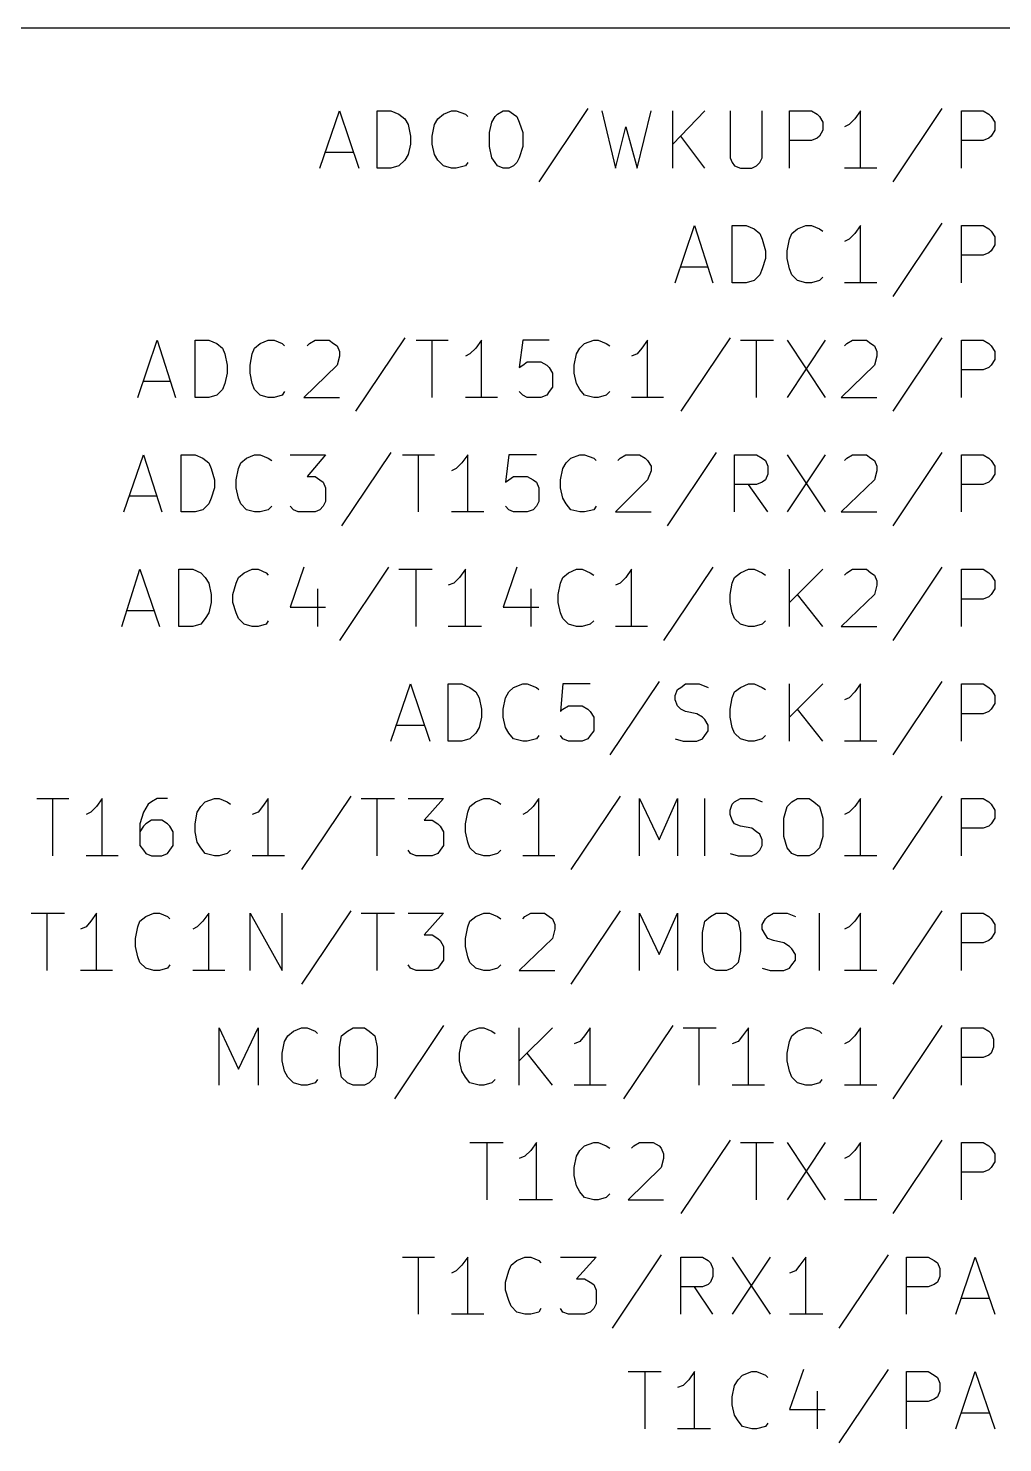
# Model space of a CAD drawing. Extents: x 10 to 584, y -410 to -10.
# Drawn here: x 140.8 to 162.41, y -314.3 to -282.96 of the extents above; entities that cross this region are included whole.
import ezdxf

# ---------------------------------------------------------------- set-up
doc = ezdxf.new("R2010")
doc.units = 0
doc.header["$MEASUREMENT"] = 0
doc.layers.add('BLACK', color=7, linetype='CONTINUOUS')

msp = doc.modelspace()

# ---------------------------------------------------------------- linework, layer by layer
at = {"layer": 'Black'}
for p, q in [((165.862, -282.956), (93.472, -282.956)), ((147.269, -286.055), (147.701, -284.785)), ((147.701, -284.785), (148.133, -286.055)), ((148.539, -286.055), (148.539, -284.785)), ((148.539, -284.785), (148.844, -284.785)), ((148.844, -284.785), (149.022, -284.861)), ((149.022, -284.861), (149.149, -284.963)), ((149.885, -284.963), (150.012, -284.861)), ((150.012, -284.861), (150.19, -284.785)), ((150.19, -284.785), (150.292, -284.785)), ((150.292, -284.785), (150.495, -284.861)), ((150.495, -284.861), (150.546, -284.912)), ((151.079, -285.039), (151.155, -284.912)), ((151.155, -284.912), (151.206, -284.861)), ((151.206, -284.861), (151.333, -284.785)), ((151.333, -284.785), (151.46, -284.785)), ((151.46, -284.785), (151.562, -284.861)), ((151.562, -284.861), (151.638, -284.912)), ((151.638, -284.912), (151.689, -285.039)), ((153.213, -284.734), (152.121, -286.36)), ((153.518, -284.785), (153.822, -286.055)), ((154.305, -286.055), (154.61, -284.785)), ((155.092, -286.055), (155.092, -284.785)), ((155.804, -284.785), (155.092, -285.521)), ((156.362, -284.785), (156.362, -285.826)), ((157.074, -285.826), (157.074, -284.785)), ((157.683, -286.055), (157.683, -284.785)), ((157.683, -284.785), (158.166, -284.785)), ((158.166, -284.785), (158.293, -284.861)), ((158.293, -284.861), (158.344, -284.912)), ((158.344, -284.912), (158.42, -285.039)), ((159.258, -284.785), (159.131, -284.963)), ((159.258, -286.055), (159.258, -284.785)), ((161.061, -284.734), (159.969, -286.36)), ((161.493, -286.055), (161.493, -284.785)), ((161.493, -284.785), (161.976, -284.785)), ((161.976, -284.785), (162.103, -284.861)), ((162.103, -284.861), (162.154, -284.912)), ((162.154, -284.912), (162.23, -285.039)), ((149.149, -284.963), (149.225, -285.09)), ((149.225, -285.09), (149.276, -285.344)), ((149.758, -285.344), (149.809, -285.09)), ((149.809, -285.09), (149.885, -284.963)), ((151.028, -285.267), (151.079, -285.039)), ((151.689, -285.039), (151.765, -285.267)), ((153.822, -286.055), (154.051, -285.14)), ((154.051, -285.14), (154.305, -286.055)), ((158.42, -285.217), (158.344, -285.344)), ((158.42, -285.039), (158.42, -285.217)), ((159.004, -285.09), (158.902, -285.14)), ((159.131, -284.963), (159.004, -285.09)), ((162.23, -285.217), (162.154, -285.344)), ((162.23, -285.039), (162.23, -285.217)), ((149.276, -285.521), (149.225, -285.75)), ((149.276, -285.344), (149.276, -285.521)), ((149.758, -285.521), (149.758, -285.344)), ((149.809, -285.75), (149.758, -285.521)), ((151.028, -285.572), (151.028, -285.267)), ((151.765, -285.267), (151.765, -285.572)), ((155.804, -286.055), (155.27, -285.344)), ((158.166, -285.445), (157.683, -285.445)), ((158.293, -285.394), (158.166, -285.445)), ((158.344, -285.344), (158.293, -285.394)), ((161.976, -285.445), (161.493, -285.445)), ((162.103, -285.394), (161.976, -285.445)), ((162.154, -285.344), (162.103, -285.394)), ((147.396, -285.699), (148.006, -285.699)), ((149.225, -285.75), (149.149, -285.877)), ((149.885, -285.877), (149.809, -285.75)), ((151.079, -285.826), (151.028, -285.572)), ((151.155, -285.928), (151.079, -285.826)), ((151.689, -285.826), (151.638, -285.928)), ((151.765, -285.572), (151.689, -285.826)), ((156.362, -285.826), (156.413, -285.928)), ((157.023, -285.928), (157.074, -285.826)), ((148.844, -286.055), (148.539, -286.055)), ((149.022, -286.004), (148.844, -286.055)), ((149.149, -285.877), (149.022, -286.004)), ((150.012, -286.004), (149.885, -285.877)), ((150.19, -286.055), (150.012, -286.004)), ((150.292, -286.055), (150.19, -286.055)), ((150.495, -286.004), (150.292, -286.055)), ((150.546, -285.928), (150.495, -286.004)), ((151.206, -286.004), (151.155, -285.928)), ((151.333, -286.055), (151.206, -286.004)), ((151.46, -286.055), (151.333, -286.055)), ((151.562, -286.004), (151.46, -286.055)), ((151.638, -285.928), (151.562, -286.004)), ((156.413, -285.928), (156.464, -286.004)), ((156.464, -286.004), (156.591, -286.055)), ((156.591, -286.055), (156.845, -286.055)), ((156.845, -286.055), (156.947, -286.004)), ((156.947, -286.004), (157.023, -285.928)), ((159.614, -286.055), (158.902, -286.055)), ((155.143, -288.595), (155.575, -287.325)), ((155.575, -287.325), (155.981, -288.595)), ((156.413, -288.595), (156.413, -287.325)), ((156.413, -287.325), (156.718, -287.325)), ((156.718, -287.325), (156.896, -287.401)), ((156.896, -287.401), (157.023, -287.503)), ((157.734, -287.503), (157.861, -287.401)), ((157.861, -287.401), (158.039, -287.325)), ((158.039, -287.325), (158.166, -287.325)), ((158.166, -287.325), (158.344, -287.401)), ((158.344, -287.401), (158.42, -287.452)), ((159.258, -287.325), (159.131, -287.503)), ((159.258, -288.595), (159.258, -287.325)), ((161.061, -287.274), (159.969, -288.9)), ((161.493, -288.595), (161.493, -287.325)), ((161.493, -287.325), (161.976, -287.325)), ((161.976, -287.325), (162.103, -287.401)), ((162.103, -287.401), (162.154, -287.452)), ((157.023, -287.503), (157.074, -287.63)), ((157.074, -287.63), (157.15, -287.884)), ((157.632, -287.884), (157.683, -287.63)), ((157.683, -287.63), (157.734, -287.503)), ((159.004, -287.63), (158.902, -287.68)), ((159.131, -287.503), (159.004, -287.63)), ((162.154, -287.452), (162.23, -287.579)), ((162.23, -287.579), (162.23, -287.757)), ((157.15, -287.884), (157.15, -288.061)), ((157.632, -288.061), (157.632, -287.884)), ((161.976, -287.985), (161.493, -287.985)), ((162.103, -287.934), (161.976, -287.985)), ((162.154, -287.884), (162.103, -287.934)), ((162.23, -287.757), (162.154, -287.884)), ((155.27, -288.239), (155.88, -288.239)), ((157.074, -288.29), (157.023, -288.417)), ((157.15, -288.061), (157.074, -288.29)), ((157.683, -288.29), (157.632, -288.061)), ((157.734, -288.417), (157.683, -288.29)), ((156.718, -288.595), (156.413, -288.595)), ((156.896, -288.544), (156.718, -288.595)), ((157.023, -288.417), (156.896, -288.544)), ((157.861, -288.544), (157.734, -288.417)), ((158.039, -288.595), (157.861, -288.544)), ((158.166, -288.595), (158.039, -288.595)), ((158.344, -288.544), (158.166, -288.595)), ((158.42, -288.468), (158.344, -288.544)), ((159.614, -288.595), (158.902, -288.595)), ((143.231, -291.135), (143.662, -289.865)), ((143.662, -289.865), (144.069, -291.135)), ((144.501, -291.135), (144.501, -289.865)), ((144.501, -289.865), (144.805, -289.865)), ((144.805, -289.865), (144.983, -289.941)), ((145.948, -289.941), (146.126, -289.865)), ((146.126, -289.865), (146.253, -289.865)), ((146.253, -289.865), (146.431, -289.941)), ((147.041, -289.941), (147.168, -289.865)), ((147.168, -289.865), (147.472, -289.865)), ((147.472, -289.865), (147.574, -289.941)), ((149.149, -289.814), (148.057, -291.44)), ((149.403, -289.865), (150.114, -289.865)), ((149.758, -291.135), (149.758, -289.865)), ((150.851, -289.865), (150.724, -290.043)), ((150.851, -291.135), (150.851, -289.865)), ((151.765, -289.865), (151.689, -290.474)), ((152.349, -289.865), (151.765, -289.865)), ((153.137, -289.941), (153.34, -289.865)), ((153.34, -289.865), (153.441, -289.865)), ((153.441, -289.865), (153.619, -289.941)), ((154.534, -289.865), (154.407, -290.043)), ((154.534, -291.135), (154.534, -289.865)), ((156.362, -289.814), (155.27, -291.44)), ((156.591, -289.865), (157.328, -289.865)), ((156.947, -291.135), (156.947, -289.865)), ((157.632, -289.865), (158.471, -291.135)), ((158.471, -289.865), (157.632, -291.135)), ((158.953, -289.941), (159.08, -289.865)), ((159.08, -289.865), (159.385, -289.865)), ((159.385, -289.865), (159.487, -289.941)), ((161.061, -289.814), (159.969, -291.44)), ((161.493, -291.135), (161.493, -289.865)), ((161.493, -289.865), (161.976, -289.865)), ((161.976, -289.865), (162.103, -289.941)), ((144.983, -289.941), (145.11, -290.043)), ((145.11, -290.043), (145.161, -290.17)), ((145.161, -290.17), (145.212, -290.424)), ((145.72, -290.424), (145.771, -290.17)), ((145.771, -290.17), (145.821, -290.043)), ((145.821, -290.043), (145.948, -289.941)), ((146.431, -289.941), (146.482, -289.992)), ((146.99, -289.992), (147.041, -289.941)), ((147.574, -289.941), (147.65, -289.992)), ((147.65, -289.992), (147.701, -290.119)), ((147.701, -290.22), (147.65, -290.424)), ((147.701, -290.119), (147.701, -290.22)), ((150.597, -290.17), (150.495, -290.22)), ((150.724, -290.043), (150.597, -290.17)), ((152.908, -290.424), (152.959, -290.17)), ((152.959, -290.17), (153.035, -290.043)), ((153.035, -290.043), (153.137, -289.941)), ((153.619, -289.941), (153.695, -289.992)), ((154.305, -290.17), (154.178, -290.22)), ((154.407, -290.043), (154.305, -290.17)), ((158.902, -289.992), (158.953, -289.941)), ((159.487, -289.941), (159.563, -289.992)), ((159.563, -289.992), (159.614, -290.119)), ((159.614, -290.22), (159.563, -290.424)), ((159.614, -290.119), (159.614, -290.22)), ((162.103, -289.941), (162.154, -289.992)), ((162.154, -289.992), (162.23, -290.119)), ((162.23, -290.119), (162.23, -290.297)), ((145.212, -290.424), (145.212, -290.601)), ((145.72, -290.601), (145.72, -290.424)), ((147.65, -290.424), (146.914, -291.135)), ((151.689, -290.474), (151.765, -290.424)), ((151.765, -290.424), (151.867, -290.347)), ((151.867, -290.347), (152.171, -290.347)), ((152.171, -290.347), (152.298, -290.424)), ((152.298, -290.424), (152.349, -290.474)), ((152.349, -290.474), (152.425, -290.601)), ((152.908, -290.601), (152.908, -290.424)), ((159.563, -290.424), (158.826, -291.135)), ((161.976, -290.525), (161.493, -290.525)), ((162.103, -290.474), (161.976, -290.525)), ((162.154, -290.424), (162.103, -290.474)), ((162.23, -290.297), (162.154, -290.424)), ((143.358, -290.779), (143.942, -290.779)), ((145.161, -290.83), (145.11, -290.957)), ((145.212, -290.601), (145.161, -290.83)), ((145.771, -290.83), (145.72, -290.601)), ((145.821, -290.957), (145.771, -290.83)), ((152.425, -290.601), (152.425, -290.906)), ((152.959, -290.83), (152.908, -290.601)), ((153.035, -290.957), (152.959, -290.83)), ((144.805, -291.135), (144.501, -291.135)), ((144.983, -291.084), (144.805, -291.135)), ((145.11, -290.957), (144.983, -291.084)), ((145.948, -291.084), (145.821, -290.957)), ((146.126, -291.135), (145.948, -291.084)), ((146.253, -291.135), (146.126, -291.135)), ((146.431, -291.084), (146.253, -291.135)), ((146.482, -291.008), (146.431, -291.084)), ((146.914, -291.135), (147.701, -291.135)), ((151.206, -291.135), (150.495, -291.135)), ((151.765, -291.084), (151.689, -291.008)), ((151.867, -291.135), (151.765, -291.084)), ((152.171, -291.135), (151.867, -291.135)), ((152.298, -291.084), (152.171, -291.135)), ((152.349, -291.008), (152.298, -291.084)), ((152.425, -290.906), (152.349, -291.008)), ((153.137, -291.084), (153.035, -290.957)), ((153.34, -291.135), (153.137, -291.084)), ((153.441, -291.135), (153.34, -291.135)), ((153.619, -291.084), (153.441, -291.135)), ((153.695, -291.008), (153.619, -291.084)), ((154.889, -291.135), (154.178, -291.135)), ((158.826, -291.135), (159.614, -291.135)), ((142.926, -293.675), (143.358, -292.405)), ((143.358, -292.405), (143.764, -293.675)), ((144.196, -293.675), (144.196, -292.405)), ((144.196, -292.405), (144.501, -292.405)), ((144.501, -292.405), (144.678, -292.481)), ((145.644, -292.481), (145.821, -292.405)), ((145.821, -292.405), (145.948, -292.405)), ((145.948, -292.405), (146.126, -292.481)), ((146.609, -292.405), (147.396, -292.405)), ((147.396, -292.405), (146.99, -292.887)), ((148.844, -292.354), (147.752, -293.98)), ((149.098, -292.405), (149.809, -292.405)), ((149.454, -293.675), (149.454, -292.405)), ((150.546, -292.405), (150.419, -292.583)), ((150.546, -293.675), (150.546, -292.405)), ((151.46, -292.405), (151.384, -293.014)), ((152.07, -292.405), (151.46, -292.405)), ((152.832, -292.481), (153.035, -292.405)), ((153.035, -292.405), (153.137, -292.405)), ((153.137, -292.405), (153.34, -292.481)), ((153.924, -292.481), (154.051, -292.405)), ((154.051, -292.405), (154.356, -292.405)), ((154.356, -292.405), (154.483, -292.481)), ((156.058, -292.354), (154.965, -293.98)), ((156.464, -293.675), (156.464, -292.405)), ((156.464, -292.405), (156.947, -292.405)), ((156.947, -292.405), (157.074, -292.481)), ((157.632, -292.405), (158.471, -293.675)), ((158.471, -292.405), (157.632, -293.675)), ((158.953, -292.481), (159.08, -292.405)), ((159.08, -292.405), (159.385, -292.405)), ((159.385, -292.405), (159.487, -292.481)), ((161.061, -292.354), (159.969, -293.98)), ((161.493, -293.675), (161.493, -292.405)), ((161.493, -292.405), (161.976, -292.405)), ((161.976, -292.405), (162.103, -292.481)), ((144.678, -292.481), (144.805, -292.583)), ((144.805, -292.583), (144.856, -292.71)), ((144.856, -292.71), (144.932, -292.964)), ((145.415, -292.964), (145.466, -292.71)), ((145.466, -292.71), (145.517, -292.583)), ((145.517, -292.583), (145.644, -292.481)), ((146.126, -292.481), (146.202, -292.532)), ((150.292, -292.71), (150.19, -292.76)), ((150.419, -292.583), (150.292, -292.71)), ((152.603, -292.964), (152.654, -292.71)), ((152.654, -292.71), (152.73, -292.583)), ((152.73, -292.583), (152.832, -292.481)), ((153.34, -292.481), (153.391, -292.532)), ((153.873, -292.532), (153.924, -292.481)), ((154.483, -292.481), (154.534, -292.532)), ((154.534, -292.532), (154.61, -292.659)), ((154.61, -292.659), (154.61, -292.76)), ((157.074, -292.481), (157.15, -292.532)), ((157.15, -292.532), (157.201, -292.659)), ((157.201, -292.659), (157.201, -292.837)), ((158.902, -292.532), (158.953, -292.481)), ((159.487, -292.481), (159.563, -292.532)), ((159.563, -292.532), (159.614, -292.659)), ((159.614, -292.659), (159.614, -292.76)), ((162.103, -292.481), (162.154, -292.532)), ((162.154, -292.532), (162.23, -292.659)), ((162.23, -292.659), (162.23, -292.837)), ((144.932, -292.964), (144.932, -293.141)), ((145.415, -293.141), (145.415, -292.964)), ((146.99, -292.887), (147.168, -292.887)), ((147.168, -292.887), (147.269, -292.964)), ((147.269, -292.964), (147.345, -293.014)), ((147.345, -293.014), (147.396, -293.141)), ((151.384, -293.014), (151.46, -292.964)), ((151.46, -292.964), (151.562, -292.887)), ((151.562, -292.887), (151.867, -292.887)), ((151.867, -292.887), (151.994, -292.964)), ((151.994, -292.964), (152.07, -293.014)), ((152.07, -293.014), (152.121, -293.141)), ((152.603, -293.141), (152.603, -292.964)), ((154.534, -292.964), (153.822, -293.675)), ((154.61, -292.76), (154.534, -292.964)), ((156.947, -293.065), (156.464, -293.065)), ((157.201, -293.675), (156.769, -293.065)), ((157.074, -293.014), (156.947, -293.065)), ((157.15, -292.964), (157.074, -293.014)), ((157.201, -292.837), (157.15, -292.964)), ((159.563, -292.964), (158.826, -293.675)), ((159.614, -292.76), (159.563, -292.964)), ((161.976, -293.065), (161.493, -293.065)), ((162.103, -293.014), (161.976, -293.065)), ((162.154, -292.964), (162.103, -293.014)), ((162.23, -292.837), (162.154, -292.964)), ((143.053, -293.319), (143.662, -293.319)), ((144.856, -293.37), (144.805, -293.497)), ((144.932, -293.141), (144.856, -293.37)), ((145.466, -293.37), (145.415, -293.141)), ((145.517, -293.497), (145.466, -293.37)), ((147.396, -293.141), (147.396, -293.446)), ((152.121, -293.141), (152.121, -293.446)), ((152.654, -293.37), (152.603, -293.141)), ((152.73, -293.497), (152.654, -293.37)), ((144.501, -293.675), (144.196, -293.675)), ((144.678, -293.624), (144.501, -293.675)), ((144.805, -293.497), (144.678, -293.624)), ((145.644, -293.624), (145.517, -293.497)), ((145.821, -293.675), (145.644, -293.624)), ((145.948, -293.675), (145.821, -293.675)), ((146.126, -293.624), (145.948, -293.675)), ((146.202, -293.548), (146.126, -293.624)), ((146.685, -293.624), (146.609, -293.548)), ((146.787, -293.675), (146.685, -293.624)), ((147.168, -293.675), (146.787, -293.675)), ((147.269, -293.624), (147.168, -293.675)), ((147.345, -293.548), (147.269, -293.624)), ((147.396, -293.446), (147.345, -293.548)), ((150.901, -293.675), (150.19, -293.675)), ((151.46, -293.624), (151.384, -293.548)), ((151.562, -293.675), (151.46, -293.624)), ((151.867, -293.675), (151.562, -293.675)), ((151.994, -293.624), (151.867, -293.675)), ((152.07, -293.548), (151.994, -293.624)), ((152.121, -293.446), (152.07, -293.548)), ((152.832, -293.624), (152.73, -293.497)), ((153.035, -293.675), (152.832, -293.624)), ((153.137, -293.675), (153.035, -293.675)), ((153.34, -293.624), (153.137, -293.675)), ((153.391, -293.548), (153.34, -293.624)), ((153.822, -293.675), (154.61, -293.675)), ((158.826, -293.675), (159.614, -293.675)), ((142.875, -296.215), (143.281, -294.945)), ((143.281, -294.945), (143.713, -296.215)), ((144.145, -296.215), (144.145, -294.945)), ((144.145, -294.945), (144.45, -294.945)), ((144.45, -294.945), (144.628, -295.021)), ((145.593, -295.021), (145.771, -294.945)), ((145.771, -294.945), (145.898, -294.945)), ((145.898, -294.945), (146.075, -295.021)), ((146.914, -294.894), (146.609, -295.783)), ((148.793, -294.894), (147.701, -296.52)), ((149.022, -294.945), (149.758, -294.945)), ((149.403, -296.215), (149.403, -294.945)), ((150.495, -294.945), (150.368, -295.123)), ((150.495, -296.215), (150.495, -294.945)), ((151.638, -294.894), (151.333, -295.783)), ((152.781, -295.021), (152.959, -294.945)), ((152.959, -294.945), (153.086, -294.945)), ((153.086, -294.945), (153.264, -295.021)), ((154.178, -294.945), (154.051, -295.123)), ((154.178, -296.215), (154.178, -294.945)), ((155.981, -294.894), (154.889, -296.52)), ((156.591, -295.021), (156.769, -294.945)), ((156.769, -294.945), (156.896, -294.945)), ((156.896, -294.945), (157.074, -295.021)), ((157.683, -296.215), (157.683, -294.945)), ((158.42, -294.945), (157.683, -295.681)), ((158.953, -295.021), (159.08, -294.945)), ((159.08, -294.945), (159.385, -294.945)), ((159.385, -294.945), (159.487, -295.021)), ((161.061, -294.894), (159.969, -296.52)), ((161.493, -296.215), (161.493, -294.945)), ((161.493, -294.945), (161.976, -294.945)), ((161.976, -294.945), (162.103, -295.021)), ((144.628, -295.021), (144.729, -295.123)), ((144.729, -295.123), (144.805, -295.25)), ((144.805, -295.25), (144.856, -295.504)), ((145.339, -295.504), (145.415, -295.25)), ((145.415, -295.25), (145.466, -295.123)), ((145.466, -295.123), (145.593, -295.021)), ((146.075, -295.021), (146.126, -295.072)), ((150.241, -295.25), (150.114, -295.3)), ((150.368, -295.123), (150.241, -295.25)), ((152.552, -295.504), (152.603, -295.25)), ((152.603, -295.25), (152.654, -295.123)), ((152.654, -295.123), (152.781, -295.021)), ((153.264, -295.021), (153.34, -295.072)), ((153.924, -295.25), (153.822, -295.3)), ((154.051, -295.123), (153.924, -295.25)), ((156.362, -295.504), (156.413, -295.25)), ((156.413, -295.25), (156.464, -295.123)), ((156.464, -295.123), (156.591, -295.021)), ((157.074, -295.021), (157.15, -295.072)), ((158.902, -295.072), (158.953, -295.021)), ((159.487, -295.021), (159.563, -295.072)), ((159.563, -295.072), (159.614, -295.199)), ((159.614, -295.199), (159.614, -295.3)), ((162.103, -295.021), (162.154, -295.072)), ((162.154, -295.072), (162.23, -295.199)), ((162.23, -295.199), (162.23, -295.377)), ((144.856, -295.504), (144.856, -295.681)), ((145.339, -295.681), (145.339, -295.504)), ((147.218, -295.377), (147.218, -296.215)), ((151.943, -295.377), (151.943, -296.215)), ((152.552, -295.681), (152.552, -295.504)), ((156.362, -295.681), (156.362, -295.504)), ((158.42, -296.215), (157.861, -295.504)), ((159.563, -295.504), (158.826, -296.215)), ((159.614, -295.3), (159.563, -295.504)), ((162.103, -295.554), (161.976, -295.605)), ((162.154, -295.504), (162.103, -295.554)), ((162.23, -295.377), (162.154, -295.504)), ((142.977, -295.859), (143.586, -295.859)), ((144.856, -295.681), (144.805, -295.91)), ((145.415, -295.91), (145.339, -295.681)), ((146.609, -295.783), (147.396, -295.783)), ((151.333, -295.783), (152.121, -295.783)), ((152.603, -295.91), (152.552, -295.681)), ((156.413, -295.91), (156.362, -295.681)), ((161.976, -295.605), (161.493, -295.605)), ((144.628, -296.164), (144.45, -296.215)), ((144.729, -296.037), (144.628, -296.164)), ((144.805, -295.91), (144.729, -296.037)), ((145.466, -296.037), (145.415, -295.91)), ((145.593, -296.164), (145.466, -296.037)), ((145.771, -296.215), (145.593, -296.164)), ((146.075, -296.164), (145.898, -296.215)), ((146.126, -296.088), (146.075, -296.164)), ((152.654, -296.037), (152.603, -295.91)), ((152.781, -296.164), (152.654, -296.037)), ((152.959, -296.215), (152.781, -296.164)), ((153.264, -296.164), (153.086, -296.215)), ((153.34, -296.088), (153.264, -296.164)), ((156.464, -296.037), (156.413, -295.91)), ((156.591, -296.164), (156.464, -296.037)), ((156.769, -296.215), (156.591, -296.164)), ((157.074, -296.164), (156.896, -296.215)), ((157.15, -296.088), (157.074, -296.164)), ((144.45, -296.215), (144.145, -296.215)), ((145.898, -296.215), (145.771, -296.215)), ((150.851, -296.215), (150.114, -296.215)), ((153.086, -296.215), (152.959, -296.215)), ((154.534, -296.215), (153.822, -296.215)), ((156.896, -296.215), (156.769, -296.215)), ((158.826, -296.215), (159.614, -296.215)), ((154.788, -297.434), (153.695, -299.06)), ((161.061, -297.434), (159.969, -299.06)), ((148.844, -298.755), (149.276, -297.485)), ((149.276, -297.485), (149.708, -298.755)), ((150.114, -298.755), (150.114, -297.485)), ((150.114, -297.485), (150.419, -297.485)), ((150.419, -297.485), (150.597, -297.561)), ((150.597, -297.561), (150.724, -297.663)), ((150.724, -297.663), (150.8, -297.79)), ((151.384, -297.79), (151.46, -297.663)), ((151.46, -297.663), (151.562, -297.561)), ((151.562, -297.561), (151.765, -297.485)), ((151.765, -297.485), (151.867, -297.485)), ((151.867, -297.485), (152.07, -297.561)), ((152.07, -297.561), (152.121, -297.612)), ((152.654, -297.485), (152.603, -298.094)), ((153.264, -297.485), (152.654, -297.485)), ((155.143, -297.739), (155.194, -297.612)), ((155.143, -297.84), (155.143, -297.739)), ((155.194, -297.612), (155.27, -297.561)), ((155.27, -297.561), (155.372, -297.485)), ((155.372, -297.485), (155.677, -297.485)), ((155.677, -297.485), (155.88, -297.561)), ((156.413, -297.79), (156.464, -297.663)), ((156.464, -297.663), (156.591, -297.561)), ((156.591, -297.561), (156.769, -297.485)), ((156.769, -297.485), (156.896, -297.485)), ((156.896, -297.485), (157.074, -297.561)), ((157.074, -297.561), (157.15, -297.612)), ((157.683, -298.755), (157.683, -297.485)), ((158.42, -297.485), (157.683, -298.221)), ((159.131, -297.663), (159.004, -297.79)), ((159.258, -297.485), (159.131, -297.663)), ((159.258, -298.755), (159.258, -297.485)), ((161.493, -298.755), (161.493, -297.485)), ((161.493, -297.485), (161.976, -297.485)), ((161.976, -297.485), (162.103, -297.561)), ((162.103, -297.561), (162.154, -297.612)), ((162.154, -297.612), (162.23, -297.739)), ((162.23, -297.739), (162.23, -297.917)), ((150.8, -297.79), (150.851, -298.044)), ((150.851, -298.044), (150.851, -298.221)), ((151.333, -298.044), (151.384, -297.79)), ((151.333, -298.221), (151.333, -298.044)), ((152.603, -298.094), (152.654, -298.044)), ((152.654, -298.044), (152.781, -297.967)), ((152.781, -297.967), (153.086, -297.967)), ((153.086, -297.967), (153.213, -298.044)), ((153.213, -298.044), (153.264, -298.094)), ((155.194, -297.967), (155.143, -297.84)), ((155.27, -298.044), (155.194, -297.967)), ((155.372, -298.094), (155.27, -298.044)), ((156.362, -298.044), (156.413, -297.79)), ((156.362, -298.221), (156.362, -298.044)), ((158.42, -298.755), (157.861, -298.044)), ((159.004, -297.79), (158.902, -297.84)), ((162.154, -298.044), (162.103, -298.094)), ((162.23, -297.917), (162.154, -298.044)), ((150.851, -298.221), (150.8, -298.45)), ((151.384, -298.45), (151.333, -298.221)), ((153.264, -298.094), (153.34, -298.221)), ((153.34, -298.221), (153.34, -298.526)), ((155.626, -298.145), (155.372, -298.094)), ((155.753, -298.221), (155.626, -298.145)), ((155.804, -298.272), (155.753, -298.221)), ((155.88, -298.399), (155.804, -298.272)), ((156.413, -298.45), (156.362, -298.221)), ((161.976, -298.145), (161.493, -298.145)), ((162.103, -298.094), (161.976, -298.145)), ((148.971, -298.399), (149.581, -298.399)), ((150.597, -298.704), (150.419, -298.755)), ((150.724, -298.577), (150.597, -298.704)), ((150.8, -298.45), (150.724, -298.577)), ((151.46, -298.577), (151.384, -298.45)), ((151.562, -298.704), (151.46, -298.577)), ((151.765, -298.755), (151.562, -298.704)), ((152.07, -298.704), (151.867, -298.755)), ((152.121, -298.628), (152.07, -298.704)), ((152.654, -298.704), (152.603, -298.628)), ((152.781, -298.755), (152.654, -298.704)), ((153.213, -298.704), (153.086, -298.755)), ((153.264, -298.628), (153.213, -298.704)), ((153.34, -298.526), (153.264, -298.628)), ((155.143, -298.704), (155.321, -298.755)), ((155.626, -298.755), (155.753, -298.704)), ((155.753, -298.704), (155.804, -298.628)), ((155.804, -298.628), (155.88, -298.526)), ((155.88, -298.526), (155.88, -298.399)), ((156.464, -298.577), (156.413, -298.45)), ((156.591, -298.704), (156.464, -298.577)), ((156.769, -298.755), (156.591, -298.704)), ((157.074, -298.704), (156.896, -298.755)), ((157.15, -298.628), (157.074, -298.704)), ((150.419, -298.755), (150.114, -298.755)), ((151.867, -298.755), (151.765, -298.755)), ((153.086, -298.755), (152.781, -298.755)), ((155.321, -298.755), (155.626, -298.755)), ((156.896, -298.755), (156.769, -298.755)), ((159.614, -298.755), (158.902, -298.755)), ((140.995, -300.025), (141.707, -300.025)), ((141.351, -301.295), (141.351, -300.025)), ((142.316, -300.203), (142.189, -300.33)), ((142.443, -300.025), (142.316, -300.203)), ((142.443, -301.295), (142.443, -300.025)), ((143.459, -300.152), (143.358, -300.33)), ((143.535, -300.101), (143.459, -300.152)), ((143.662, -300.025), (143.535, -300.101)), ((143.891, -300.025), (143.662, -300.025)), ((144.551, -300.33), (144.628, -300.203)), ((144.628, -300.203), (144.729, -300.101)), ((144.729, -300.101), (144.932, -300.025)), ((144.932, -300.025), (145.034, -300.025)), ((145.034, -300.025), (145.212, -300.101)), ((145.212, -300.101), (145.288, -300.152)), ((145.999, -300.203), (145.898, -300.33)), ((146.126, -300.025), (145.999, -300.203)), ((146.126, -301.295), (146.126, -300.025)), ((147.955, -299.974), (146.863, -301.6)), ((148.184, -300.025), (148.92, -300.025)), ((148.539, -301.295), (148.539, -300.025)), ((149.225, -300.025), (150.012, -300.025)), ((150.012, -300.025), (149.581, -300.507)), ((150.546, -300.33), (150.597, -300.203)), ((150.597, -300.203), (150.724, -300.101)), ((150.724, -300.101), (150.901, -300.025)), ((150.901, -300.025), (151.028, -300.025)), ((151.028, -300.025), (151.206, -300.101)), ((151.206, -300.101), (151.282, -300.152)), ((151.994, -300.203), (151.867, -300.33)), ((152.121, -300.025), (151.994, -300.203)), ((152.121, -301.295), (152.121, -300.025)), ((153.924, -299.974), (152.832, -301.6)), ((154.356, -301.295), (154.356, -300.025)), ((154.356, -300.025), (154.788, -300.939)), ((154.788, -300.939), (155.194, -300.025)), ((155.194, -300.025), (155.194, -301.295)), ((155.804, -301.295), (155.804, -300.025)), ((156.362, -300.279), (156.413, -300.152)), ((156.413, -300.152), (156.464, -300.101)), ((156.464, -300.101), (156.591, -300.025)), ((156.591, -300.025), (156.896, -300.025)), ((156.896, -300.025), (157.074, -300.101)), ((157.556, -300.457), (157.632, -300.203)), ((157.632, -300.203), (157.734, -300.101)), ((157.734, -300.101), (157.861, -300.025)), ((157.861, -300.025), (158.115, -300.025)), ((158.115, -300.025), (158.217, -300.101)), ((158.217, -300.101), (158.344, -300.203)), ((158.344, -300.203), (158.42, -300.457)), ((159.131, -300.203), (159.004, -300.33)), ((159.258, -300.025), (159.131, -300.203)), ((159.258, -301.295), (159.258, -300.025)), ((161.061, -299.974), (159.969, -301.6)), ((161.493, -301.295), (161.493, -300.025)), ((161.493, -300.025), (161.976, -300.025)), ((161.976, -300.025), (162.103, -300.101)), ((162.103, -300.101), (162.154, -300.152)), ((162.154, -300.152), (162.23, -300.279)), ((142.189, -300.33), (142.088, -300.38)), ((143.358, -300.33), (143.281, -300.584)), ((143.281, -300.584), (143.281, -301.066)), ((143.408, -300.584), (143.358, -300.634)), ((143.535, -300.507), (143.408, -300.584)), ((143.764, -300.507), (143.535, -300.507)), ((143.891, -300.584), (143.764, -300.507)), ((143.942, -300.634), (143.891, -300.584)), ((144.501, -300.584), (144.551, -300.33)), ((144.501, -300.761), (144.501, -300.584)), ((145.898, -300.33), (145.771, -300.38)), ((149.581, -300.507), (149.758, -300.507)), ((149.758, -300.507), (149.885, -300.584)), ((149.885, -300.584), (149.936, -300.634)), ((150.495, -300.584), (150.546, -300.33)), ((150.495, -300.761), (150.495, -300.584)), ((151.867, -300.33), (151.765, -300.38)), ((156.362, -300.38), (156.362, -300.279)), ((156.413, -300.507), (156.362, -300.38)), ((156.464, -300.584), (156.413, -300.507)), ((156.591, -300.634), (156.464, -300.584)), ((157.556, -300.863), (157.556, -300.457)), ((158.42, -300.457), (158.42, -300.863)), ((159.004, -300.33), (158.902, -300.38)), ((162.154, -300.584), (162.103, -300.634)), ((162.23, -300.457), (162.154, -300.584)), ((162.23, -300.279), (162.23, -300.457)), ((143.358, -300.634), (143.281, -300.761)), ((144.018, -300.761), (143.942, -300.634)), ((144.018, -301.066), (144.018, -300.761)), ((144.551, -300.99), (144.501, -300.761)), ((149.936, -300.634), (150.012, -300.761)), ((150.012, -300.761), (150.012, -301.066)), ((150.546, -300.99), (150.495, -300.761)), ((156.845, -300.685), (156.591, -300.634)), ((156.947, -300.761), (156.845, -300.685)), ((157.023, -300.812), (156.947, -300.761)), ((157.074, -300.939), (157.023, -300.812)), ((157.632, -301.117), (157.556, -300.863)), ((158.42, -300.863), (158.344, -301.117)), ((161.976, -300.685), (161.493, -300.685)), ((162.103, -300.634), (161.976, -300.685)), ((143.281, -301.066), (143.358, -301.168)), ((143.358, -301.168), (143.408, -301.244)), ((143.891, -301.244), (143.942, -301.168)), ((143.942, -301.168), (144.018, -301.066)), ((144.628, -301.117), (144.551, -300.99)), ((144.729, -301.244), (144.628, -301.117)), ((145.288, -301.168), (145.212, -301.244)), ((149.276, -301.244), (149.225, -301.168)), ((149.936, -301.168), (149.885, -301.244)), ((150.012, -301.066), (149.936, -301.168)), ((150.597, -301.117), (150.546, -300.99)), ((150.724, -301.244), (150.597, -301.117)), ((151.282, -301.168), (151.206, -301.244)), ((156.947, -301.244), (157.023, -301.168)), ((157.023, -301.168), (157.074, -301.066)), ((157.074, -301.066), (157.074, -300.939)), ((157.734, -301.244), (157.632, -301.117)), ((158.344, -301.117), (158.217, -301.244)), ((142.799, -301.295), (142.088, -301.295)), ((143.408, -301.244), (143.535, -301.295)), ((143.535, -301.295), (143.764, -301.295)), ((143.764, -301.295), (143.891, -301.244)), ((144.932, -301.295), (144.729, -301.244)), ((145.034, -301.295), (144.932, -301.295)), ((145.212, -301.244), (145.034, -301.295)), ((146.482, -301.295), (145.771, -301.295)), ((149.403, -301.295), (149.276, -301.244)), ((149.758, -301.295), (149.403, -301.295)), ((149.885, -301.244), (149.758, -301.295)), ((150.901, -301.295), (150.724, -301.244)), ((151.028, -301.295), (150.901, -301.295)), ((151.206, -301.244), (151.028, -301.295)), ((152.476, -301.295), (151.765, -301.295)), ((156.362, -301.244), (156.54, -301.295)), ((156.54, -301.295), (156.845, -301.295)), ((156.845, -301.295), (156.947, -301.244)), ((157.861, -301.295), (157.734, -301.244)), ((158.115, -301.295), (157.861, -301.295)), ((158.217, -301.244), (158.115, -301.295)), ((159.614, -301.295), (158.902, -301.295)), ((140.868, -302.565), (141.605, -302.565)), ((141.224, -303.835), (141.224, -302.565)), ((142.189, -302.743), (142.088, -302.87)), ((142.316, -302.565), (142.189, -302.743)), ((142.316, -303.835), (142.316, -302.565)), ((143.231, -302.87), (143.281, -302.743)), ((143.281, -302.743), (143.408, -302.641)), ((143.408, -302.641), (143.586, -302.565)), ((143.586, -302.565), (143.713, -302.565)), ((143.713, -302.565), (143.891, -302.641)), ((143.891, -302.641), (143.942, -302.692)), ((144.678, -302.743), (144.551, -302.87)), ((144.805, -302.565), (144.678, -302.743)), ((144.805, -303.835), (144.805, -302.565)), ((145.72, -303.835), (145.72, -302.565)), ((145.72, -302.565), (146.431, -303.835)), ((146.431, -303.835), (146.431, -302.565)), ((147.955, -302.514), (146.863, -304.14)), ((148.184, -302.565), (148.92, -302.565)), ((148.539, -303.835), (148.539, -302.565)), ((149.225, -302.565), (150.012, -302.565)), ((150.012, -302.565), (149.581, -303.047)), ((150.546, -302.87), (150.597, -302.743)), ((150.597, -302.743), (150.724, -302.641)), ((150.724, -302.641), (150.901, -302.565)), ((150.901, -302.565), (151.028, -302.565)), ((151.028, -302.565), (151.206, -302.641)), ((151.206, -302.641), (151.282, -302.692)), ((151.765, -302.692), (151.816, -302.641)), ((151.816, -302.641), (151.943, -302.565)), ((151.943, -302.565), (152.248, -302.565)), ((152.248, -302.565), (152.349, -302.641)), ((152.349, -302.641), (152.425, -302.692)), ((152.425, -302.692), (152.476, -302.819)), ((153.924, -302.514), (152.832, -304.14)), ((154.356, -303.835), (154.356, -302.565)), ((154.356, -302.565), (154.788, -303.479)), ((154.788, -303.479), (155.194, -302.565)), ((155.194, -302.565), (155.194, -303.835)), ((155.753, -302.997), (155.804, -302.743)), ((155.804, -302.743), (155.931, -302.641)), ((155.931, -302.641), (156.058, -302.565)), ((156.058, -302.565), (156.286, -302.565)), ((156.286, -302.565), (156.413, -302.641)), ((156.413, -302.641), (156.54, -302.743)), ((156.54, -302.743), (156.591, -302.997)), ((157.074, -302.819), (157.15, -302.692)), ((157.15, -302.692), (157.201, -302.641)), ((157.201, -302.641), (157.328, -302.565)), ((157.328, -302.565), (157.632, -302.565)), ((157.632, -302.565), (157.81, -302.641)), ((158.344, -303.835), (158.344, -302.565)), ((159.131, -302.743), (159.004, -302.87)), ((159.258, -302.565), (159.131, -302.743)), ((159.258, -303.835), (159.258, -302.565)), ((161.061, -302.514), (159.969, -304.14)), ((161.493, -303.835), (161.493, -302.565)), ((161.493, -302.565), (161.976, -302.565)), ((161.976, -302.565), (162.103, -302.641)), ((162.103, -302.641), (162.154, -302.692)), ((162.154, -302.692), (162.23, -302.819)), ((142.088, -302.87), (141.961, -302.92)), ((143.18, -303.124), (143.231, -302.87)), ((144.551, -302.87), (144.45, -302.92)), ((149.581, -303.047), (149.758, -303.047)), ((149.758, -303.047), (149.885, -303.124)), ((150.495, -303.124), (150.546, -302.87)), ((152.476, -302.92), (152.425, -303.124)), ((152.476, -302.819), (152.476, -302.92)), ((155.753, -303.403), (155.753, -302.997)), ((156.591, -302.997), (156.591, -303.403)), ((157.074, -302.92), (157.074, -302.819)), ((157.15, -303.047), (157.074, -302.92)), ((157.201, -303.124), (157.15, -303.047)), ((159.004, -302.87), (158.902, -302.92)), ((162.23, -302.997), (162.154, -303.124)), ((162.23, -302.819), (162.23, -302.997)), ((143.18, -303.301), (143.18, -303.124)), ((143.231, -303.53), (143.18, -303.301)), ((149.885, -303.124), (149.936, -303.174)), ((149.936, -303.174), (150.012, -303.301)), ((150.012, -303.301), (150.012, -303.606)), ((150.495, -303.301), (150.495, -303.124)), ((150.546, -303.53), (150.495, -303.301)), ((152.425, -303.124), (151.689, -303.835)), ((155.804, -303.657), (155.753, -303.403)), ((156.591, -303.403), (156.54, -303.657)), ((157.328, -303.174), (157.201, -303.124)), ((157.556, -303.225), (157.328, -303.174)), ((157.683, -303.301), (157.556, -303.225)), ((157.734, -303.352), (157.683, -303.301)), ((157.81, -303.479), (157.734, -303.352)), ((161.976, -303.225), (161.493, -303.225)), ((162.103, -303.174), (161.976, -303.225)), ((162.154, -303.124), (162.103, -303.174)), ((143.281, -303.657), (143.231, -303.53)), ((143.408, -303.784), (143.281, -303.657)), ((143.942, -303.708), (143.891, -303.784)), ((149.276, -303.784), (149.225, -303.708)), ((149.936, -303.708), (149.885, -303.784)), ((150.012, -303.606), (149.936, -303.708)), ((150.597, -303.657), (150.546, -303.53)), ((150.724, -303.784), (150.597, -303.657)), ((151.282, -303.708), (151.206, -303.784)), ((155.931, -303.784), (155.804, -303.657)), ((156.54, -303.657), (156.413, -303.784)), ((157.683, -303.784), (157.734, -303.708)), ((157.734, -303.708), (157.81, -303.606)), ((157.81, -303.606), (157.81, -303.479)), ((142.672, -303.835), (141.961, -303.835)), ((143.586, -303.835), (143.408, -303.784)), ((143.713, -303.835), (143.586, -303.835)), ((143.891, -303.784), (143.713, -303.835)), ((145.161, -303.835), (144.45, -303.835)), ((149.403, -303.835), (149.276, -303.784)), ((149.758, -303.835), (149.403, -303.835)), ((149.885, -303.784), (149.758, -303.835)), ((150.901, -303.835), (150.724, -303.784)), ((151.028, -303.835), (150.901, -303.835)), ((151.206, -303.784), (151.028, -303.835)), ((151.689, -303.835), (152.476, -303.835)), ((156.058, -303.835), (155.931, -303.784)), ((156.286, -303.835), (156.058, -303.835)), ((156.413, -303.784), (156.286, -303.835)), ((157.074, -303.784), (157.251, -303.835)), ((157.251, -303.835), (157.556, -303.835)), ((157.556, -303.835), (157.683, -303.784)), ((159.614, -303.835), (158.902, -303.835)), ((145.034, -306.375), (145.034, -305.105)), ((145.034, -305.105), (145.466, -306.019)), ((145.466, -306.019), (145.898, -305.105)), ((145.898, -305.105), (145.898, -306.375)), ((146.482, -305.41), (146.558, -305.283)), ((146.558, -305.283), (146.685, -305.181)), ((146.685, -305.181), (146.863, -305.105)), ((146.863, -305.105), (146.99, -305.105)), ((146.99, -305.105), (147.168, -305.181)), ((147.168, -305.181), (147.218, -305.232)), ((147.701, -305.537), (147.752, -305.283)), ((147.752, -305.283), (147.879, -305.181)), ((147.879, -305.181), (148.006, -305.105)), ((148.006, -305.105), (148.26, -305.105)), ((148.26, -305.105), (148.361, -305.181)), ((148.361, -305.181), (148.488, -305.283)), ((148.488, -305.283), (148.539, -305.537)), ((150.012, -305.054), (148.92, -306.68)), ((150.419, -305.41), (150.495, -305.283)), ((150.495, -305.283), (150.597, -305.181)), ((150.597, -305.181), (150.8, -305.105)), ((150.8, -305.105), (150.901, -305.105)), ((150.901, -305.105), (151.079, -305.181)), ((151.079, -305.181), (151.155, -305.232)), ((151.689, -306.375), (151.689, -305.105)), ((152.425, -305.105), (151.689, -305.841)), ((153.137, -305.283), (153.035, -305.41)), ((153.264, -305.105), (153.137, -305.283)), ((153.264, -306.375), (153.264, -305.105)), ((155.092, -305.054), (154, -306.68)), ((155.321, -305.105), (156.058, -305.105)), ((155.677, -306.375), (155.677, -305.105)), ((156.642, -305.283), (156.54, -305.41)), ((156.769, -305.105), (156.642, -305.283)), ((156.769, -306.375), (156.769, -305.105)), ((157.683, -305.41), (157.734, -305.283)), ((157.734, -305.283), (157.861, -305.181)), ((157.861, -305.181), (158.039, -305.105)), ((158.039, -305.105), (158.166, -305.105)), ((158.166, -305.105), (158.344, -305.181)), ((158.344, -305.181), (158.394, -305.232)), ((159.131, -305.283), (159.004, -305.41)), ((159.258, -305.105), (159.131, -305.283)), ((159.258, -306.375), (159.258, -305.105)), ((161.061, -305.054), (159.969, -306.68)), ((161.493, -306.375), (161.493, -305.105)), ((161.493, -305.105), (161.976, -305.105)), ((161.976, -305.105), (162.103, -305.181)), ((162.103, -305.181), (162.154, -305.232)), ((162.154, -305.232), (162.204, -305.359)), ((146.431, -305.664), (146.482, -305.41)), ((147.701, -305.943), (147.701, -305.537)), ((148.539, -305.537), (148.539, -305.943)), ((150.368, -305.664), (150.419, -305.41)), ((153.035, -305.41), (152.908, -305.46)), ((156.54, -305.41), (156.413, -305.46)), ((157.632, -305.664), (157.683, -305.41)), ((159.004, -305.41), (158.902, -305.46)), ((162.204, -305.537), (162.154, -305.664)), ((162.204, -305.359), (162.204, -305.537)), ((146.431, -305.841), (146.431, -305.664)), ((146.482, -306.07), (146.431, -305.841)), ((150.368, -305.841), (150.368, -305.664)), ((150.419, -306.07), (150.368, -305.841)), ((152.425, -306.375), (151.867, -305.664)), ((157.632, -305.841), (157.632, -305.664)), ((157.683, -306.07), (157.632, -305.841)), ((161.976, -305.765), (161.493, -305.765)), ((162.103, -305.714), (161.976, -305.765)), ((162.154, -305.664), (162.103, -305.714)), ((146.558, -306.197), (146.482, -306.07)), ((146.685, -306.324), (146.558, -306.197)), ((147.752, -306.197), (147.701, -305.943)), ((147.879, -306.324), (147.752, -306.197)), ((148.488, -306.197), (148.361, -306.324)), ((148.539, -305.943), (148.488, -306.197)), ((150.495, -306.197), (150.419, -306.07)), ((150.597, -306.324), (150.495, -306.197)), ((157.734, -306.197), (157.683, -306.07)), ((157.861, -306.324), (157.734, -306.197)), ((146.863, -306.375), (146.685, -306.324)), ((146.99, -306.375), (146.863, -306.375)), ((147.168, -306.324), (146.99, -306.375)), ((147.218, -306.248), (147.168, -306.324)), ((148.006, -306.375), (147.879, -306.324)), ((148.26, -306.375), (148.006, -306.375)), ((148.361, -306.324), (148.26, -306.375)), ((150.8, -306.375), (150.597, -306.324)), ((150.901, -306.375), (150.8, -306.375)), ((151.079, -306.324), (150.901, -306.375)), ((151.155, -306.248), (151.079, -306.324)), ((153.619, -306.375), (152.908, -306.375)), ((157.124, -306.375), (156.413, -306.375)), ((158.039, -306.375), (157.861, -306.324)), ((158.166, -306.375), (158.039, -306.375)), ((158.344, -306.324), (158.166, -306.375)), ((158.394, -306.248), (158.344, -306.324)), ((159.614, -306.375), (158.902, -306.375)), ((150.597, -307.645), (151.333, -307.645)), ((150.978, -308.915), (150.978, -307.645)), ((152.07, -307.645), (151.943, -307.823)), ((152.07, -308.915), (152.07, -307.645)), ((153.035, -307.823), (153.137, -307.721)), ((153.137, -307.721), (153.34, -307.645)), ((153.34, -307.645), (153.441, -307.645)), ((153.441, -307.645), (153.619, -307.721)), ((153.619, -307.721), (153.695, -307.772)), ((154.178, -307.772), (154.229, -307.721)), ((154.229, -307.721), (154.356, -307.645)), ((154.356, -307.645), (154.661, -307.645)), ((154.661, -307.645), (154.788, -307.721)), ((154.788, -307.721), (154.838, -307.772)), ((154.838, -307.772), (154.889, -307.899)), ((156.362, -307.594), (155.27, -309.22)), ((156.591, -307.645), (157.328, -307.645)), ((156.947, -308.915), (156.947, -307.645)), ((157.632, -307.645), (158.471, -308.915)), ((158.471, -307.645), (157.632, -308.915)), ((159.258, -307.645), (159.131, -307.823)), ((159.258, -308.915), (159.258, -307.645)), ((161.061, -307.594), (159.969, -309.22)), ((161.493, -308.915), (161.493, -307.645)), ((161.493, -307.645), (161.976, -307.645)), ((161.976, -307.645), (162.103, -307.721)), ((162.103, -307.721), (162.154, -307.772)), ((162.154, -307.772), (162.23, -307.899)), ((151.816, -307.95), (151.689, -308)), ((151.943, -307.823), (151.816, -307.95)), ((152.908, -308.204), (152.959, -307.95)), ((152.959, -307.95), (153.035, -307.823)), ((154.889, -308), (154.838, -308.204)), ((154.889, -307.899), (154.889, -308)), ((159.004, -307.95), (158.902, -308)), ((159.131, -307.823), (159.004, -307.95)), ((162.23, -308.077), (162.154, -308.204)), ((162.23, -307.899), (162.23, -308.077)), ((152.908, -308.381), (152.908, -308.204)), ((152.959, -308.61), (152.908, -308.381)), ((154.838, -308.204), (154.102, -308.915)), ((161.976, -308.305), (161.493, -308.305)), ((162.103, -308.254), (161.976, -308.305)), ((162.154, -308.204), (162.103, -308.254)), ((153.035, -308.737), (152.959, -308.61)), ((153.137, -308.864), (153.035, -308.737)), ((152.425, -308.915), (151.689, -308.915)), ((153.34, -308.915), (153.137, -308.864)), ((153.441, -308.915), (153.34, -308.915)), ((153.619, -308.864), (153.441, -308.915)), ((153.695, -308.788), (153.619, -308.864)), ((154.102, -308.915), (154.889, -308.915)), ((159.614, -308.915), (158.902, -308.915)), ((149.098, -310.185), (149.809, -310.185)), ((149.454, -311.455), (149.454, -310.185)), ((150.546, -310.185), (150.419, -310.363)), ((150.546, -311.455), (150.546, -310.185)), ((151.511, -310.363), (151.638, -310.261)), ((151.638, -310.261), (151.816, -310.185)), ((151.816, -310.185), (151.943, -310.185)), ((151.943, -310.185), (152.121, -310.261)), ((152.121, -310.261), (152.171, -310.312)), ((152.603, -310.185), (153.391, -310.185)), ((153.391, -310.185), (152.959, -310.667)), ((154.838, -310.134), (153.746, -311.76)), ((155.27, -311.455), (155.27, -310.185)), ((155.27, -310.185), (155.753, -310.185)), ((155.753, -310.185), (155.88, -310.261)), ((155.88, -310.261), (155.931, -310.312)), ((156.413, -310.185), (157.251, -311.455)), ((157.251, -310.185), (156.413, -311.455)), ((158.039, -310.185), (157.912, -310.363)), ((158.039, -311.455), (158.039, -310.185)), ((159.868, -310.134), (158.775, -311.76)), ((160.274, -311.455), (160.274, -310.185)), ((160.274, -310.185), (160.757, -310.185)), ((160.757, -310.185), (160.884, -310.261)), ((160.884, -310.261), (160.96, -310.312)), ((161.366, -311.455), (161.798, -310.185)), ((161.798, -310.185), (162.23, -311.455)), ((150.292, -310.49), (150.19, -310.54)), ((150.419, -310.363), (150.292, -310.49)), ((151.384, -310.744), (151.46, -310.49)), ((151.46, -310.49), (151.511, -310.363)), ((155.931, -310.312), (155.981, -310.439)), ((155.981, -310.617), (155.931, -310.744)), ((155.981, -310.439), (155.981, -310.617)), ((157.81, -310.49), (157.683, -310.54)), ((157.912, -310.363), (157.81, -310.49)), ((160.96, -310.312), (161.011, -310.439)), ((161.011, -310.617), (160.96, -310.744)), ((161.011, -310.439), (161.011, -310.617)), ((151.384, -310.921), (151.384, -310.744)), ((151.46, -311.15), (151.384, -310.921)), ((152.959, -310.667), (153.137, -310.667)), ((153.137, -310.667), (153.264, -310.744)), ((153.264, -310.744), (153.34, -310.794)), ((153.34, -310.794), (153.391, -310.921)), ((153.391, -310.921), (153.391, -311.226)), ((155.753, -310.845), (155.27, -310.845)), ((155.981, -311.455), (155.575, -310.845)), ((155.88, -310.794), (155.753, -310.845)), ((155.931, -310.744), (155.88, -310.794)), ((160.757, -310.845), (160.274, -310.845)), ((160.884, -310.794), (160.757, -310.845)), ((160.96, -310.744), (160.884, -310.794)), ((151.511, -311.277), (151.46, -311.15)), ((153.391, -311.226), (153.34, -311.328)), ((161.493, -311.099), (162.103, -311.099)), ((150.901, -311.455), (150.19, -311.455)), ((151.638, -311.404), (151.511, -311.277)), ((151.816, -311.455), (151.638, -311.404)), ((151.943, -311.455), (151.816, -311.455)), ((152.121, -311.404), (151.943, -311.455)), ((152.171, -311.328), (152.121, -311.404)), ((152.654, -311.404), (152.603, -311.328)), ((152.781, -311.455), (152.654, -311.404)), ((153.137, -311.455), (152.781, -311.455)), ((153.264, -311.404), (153.137, -311.455)), ((153.34, -311.328), (153.264, -311.404)), ((158.42, -311.455), (157.683, -311.455)), ((154.102, -312.725), (154.838, -312.725)), ((154.483, -313.995), (154.483, -312.725)), ((155.575, -312.725), (155.448, -312.903)), ((155.575, -313.995), (155.575, -312.725)), ((156.54, -312.903), (156.642, -312.801)), ((156.642, -312.801), (156.845, -312.725)), ((156.845, -312.725), (156.947, -312.725)), ((156.947, -312.725), (157.15, -312.801)), ((157.15, -312.801), (157.201, -312.852)), ((157.988, -312.674), (157.683, -313.563)), ((159.868, -312.674), (158.775, -314.3)), ((160.274, -313.995), (160.274, -312.725)), ((160.274, -312.725), (160.757, -312.725)), ((160.757, -312.725), (160.884, -312.801)), ((160.884, -312.801), (160.96, -312.852)), ((161.366, -313.995), (161.798, -312.725)), ((161.798, -312.725), (162.23, -313.995)), ((155.321, -313.03), (155.194, -313.08)), ((155.448, -312.903), (155.321, -313.03)), ((156.413, -313.284), (156.464, -313.03)), ((156.464, -313.03), (156.54, -312.903)), ((160.96, -312.852), (161.011, -312.979)), ((161.011, -312.979), (161.011, -313.157)), ((156.413, -313.461), (156.413, -313.284)), ((158.293, -313.157), (158.293, -313.995)), ((160.757, -313.385), (160.274, -313.385)), ((160.884, -313.334), (160.757, -313.385)), ((160.96, -313.284), (160.884, -313.334)), ((161.011, -313.157), (160.96, -313.284)), ((156.464, -313.69), (156.413, -313.461)), ((156.54, -313.817), (156.464, -313.69)), ((157.683, -313.563), (158.471, -313.563)), ((161.493, -313.639), (162.103, -313.639)), ((155.931, -313.995), (155.194, -313.995)), ((156.642, -313.944), (156.54, -313.817)), ((156.845, -313.995), (156.642, -313.944)), ((156.947, -313.995), (156.845, -313.995)), ((157.15, -313.944), (156.947, -313.995)), ((157.201, -313.868), (157.15, -313.944))]:
    msp.add_line(p, q, dxfattribs=at)

doc.saveas('drawing.dxf')
